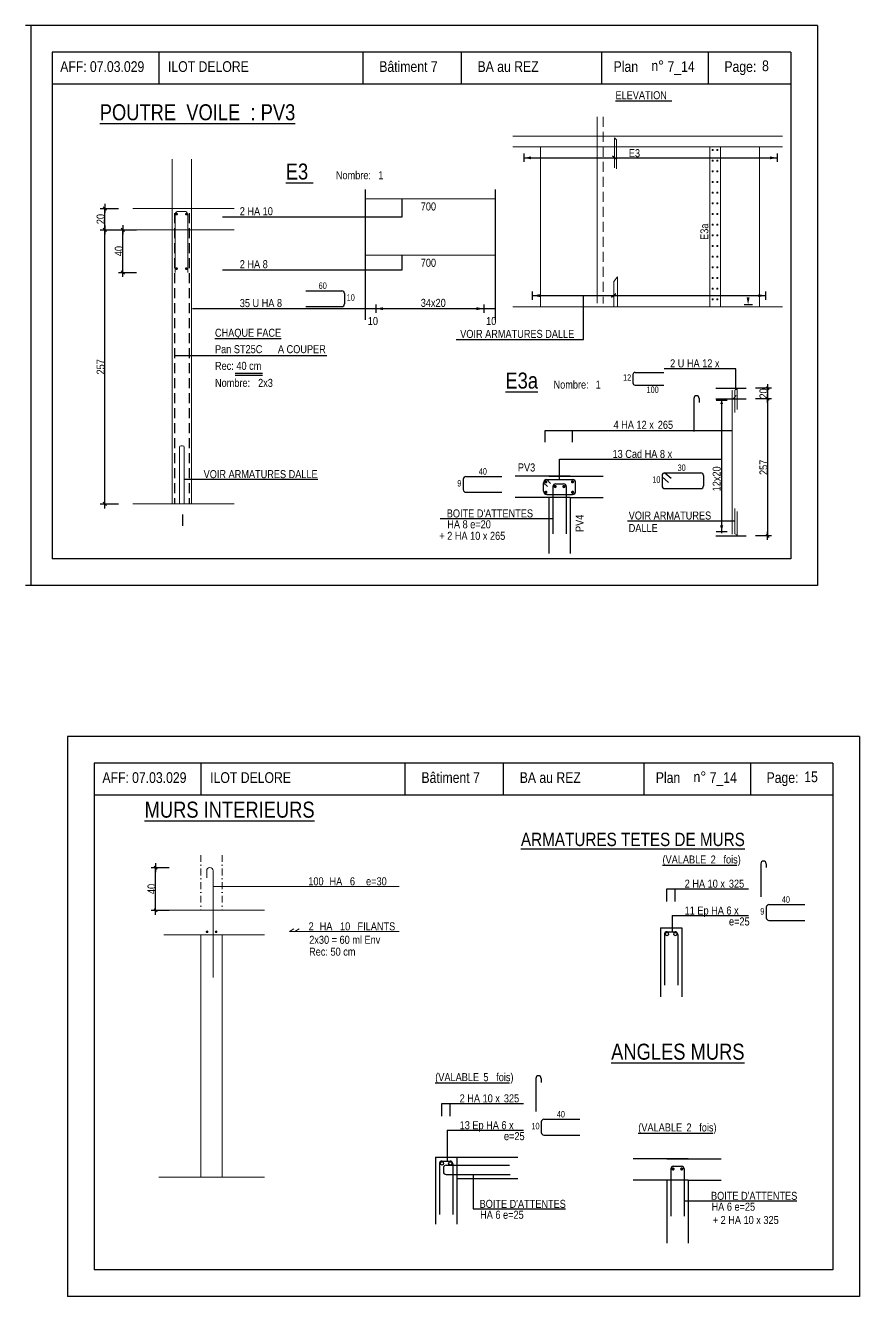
# Model space of a CAD drawing. Header units: metres. Extents: x -9927 to 45032, y -190416 to 12166.
# Drawn here: x 2079 to 3643, y -76417 to -74034 of the extents above; entities that cross this region are included whole.
import ezdxf
from ezdxf.enums import TextEntityAlignment as Align

# ---------------------------------------------------------------- set-up
doc = ezdxf.new("R2010")
doc.units = ezdxf.units.M
doc.header["$PDMODE"] = 65
doc.linetypes.add('CACHE2', pattern=[0.1875, 0.125, -0.0625])
doc.linetypes.add('TIRETPT2', pattern=[12.7, 6.35, -3.175, 0, -3.175])
for name, color, linetype in [('01_cote_gen', 4, 'Continuous'), ('01_fenetres', 171, 'Continuous'), ('01_linteaux', 3, 'Continuous'), ('01_murs_coup', 5, 'Continuous'), ('01_sem', 42, 'Continuous'), ('01_texte', 230, 'Continuous'), ('AA_COTES', 2, 'Continuous')]:
    doc.layers.add(name, color=color, linetype=linetype)
doc.styles.add('STYLE2', font='ARIALN.TTF')
doc.dimstyles.new('JB25', dxfattribs={"dimscale": 0.1, "dimtxt": 150, "dimasz": 17, "dimexe": 0.1, "dimexo": 0.1, "dimgap": 0.09, "dimtad": 1, "dimdec": 1, "dimlfac": 0.5, "dimdsep": 46, "dimtxsty": 'STYLE2', "dimblk1": 'BOND_G', "dimblk2": 'BOND_D', "dimsah": 1, "dimcen": 1.5, "dimdle": 0.01, "dimse1": 1, "dimse2": 1, "dimclrd": 4, "dimclre": 2, "dimclrt": 5, "dimadec": 0, "dimazin": 0, "dimtfac": 2.333333, "dimtdec": 1, "dimtix": 1, "dimtmove": 2, "dimatfit": 3, "dimldrblk": 'BOND_G', "dimfxl": 1, "dimtolj": 1, "dimtzin": 0, "dimarcsym": 0})
doc.dimstyles.new('JB50', dxfattribs={"dimscale": 0.1, "dimtxt": 150, "dimasz": 15, "dimexe": 0.1, "dimexo": 0.1, "dimgap": 0.09, "dimtad": 1, "dimdec": 1, "dimdsep": 46, "dimtxsty": 'STYLE2', "dimblk1": 'BOND_G', "dimblk2": 'BOND_D', "dimsah": 1, "dimcen": 1.5, "dimdle": 0.01, "dimse1": 1, "dimse2": 1, "dimclrd": 4, "dimclre": 2, "dimclrt": 6, "dimazin": 2, "dimtfac": 2.333333, "dimtdec": 1, "dimtix": 1, "dimtmove": 2, "dimatfit": 3, "dimldrblk": 'BOND_G', "dimfxl": 1, "dimtolj": 1, "dimtzin": 0, "dimarcsym": 0})

# ---------------------------------------------------------------- blocks, each defined once
blk = doc.blocks.new('BOND_G')
at = {"layer": 'AA_COTES', "color": 0}
for p, q in [((0, -5), (0, 15)), ((5, 0), (-5, 0)), ((1.8, 1.8), (-1.8, -1.8))]:
    blk.add_line(p, q, dxfattribs=at)
blk = doc.blocks.new('BOND_D')
at = {"layer": 'AA_COTES', "color": 0}
for p, q in [((5, 0), (-5, 0)), ((-1.8, -1.8), (1.8, 1.8)), ((0, 5), (0, -15))]:
    blk.add_line(p, q, dxfattribs=at)
blk = doc.blocks.new('*D723')
at = {"layer": '01_cote_gen', "color": 4, "linetype": 'Continuous', "lineweight": -2, "transparency": 16777216}
blk.add_line((2261.8, -74495.1), (2261.8, -74418.5), dxfattribs=at)
at = {"layer": 'DEFPOINTS', "color": 0, "linetype": 'Continuous', "lineweight": 0, "transparency": 16777216}
for p in [(2261.8, -74416.8), (2336.1, -74416.8), (2341.6, -74496.8)]:
    blk.add_point(p, dxfattribs=at)
at = {"layer": '01_cote_gen', "color": 4, "linetype": 'Continuous', "lineweight": -2, "transparency": 16777216, "xscale": 1.7, "yscale": 1.7, "zscale": 1.7}
for name, p, rotation in [('BOND_D', (2261.8, -74416.8), 90), ('BOND_G', (2261.8, -74496.8), 270)]:
    blk.add_blockref(name, p, dxfattribs=dict(at, rotation=rotation))
at = {"layer": '01_cote_gen', "color": 5, "linetype": 'Continuous', "lineweight": 0, "transparency": 16777216, "insert": (2254.1, -74456.8), "char_height": 15, "attachment_point": 5, "rotation": 90, "style": 'STYLE2'}
blk.add_mtext('\\A1;40', dxfattribs=at)
blk = doc.blocks.new('*D724')
at = {"layer": '01_cote_gen', "color": 4, "linetype": 'Continuous', "lineweight": -2, "transparency": 16777216}
blk.add_line((2227.7, -74929.1), (2227.7, -74418.5), dxfattribs=at)
at = {"layer": 'DEFPOINTS', "color": 0, "linetype": 'Continuous', "lineweight": 0, "transparency": 16777216}
for p in [(2227.7, -74416.8), (2287.3, -74416.8), (2280.2, -74930.8)]:
    blk.add_point(p, dxfattribs=at)
at = {"layer": '01_cote_gen', "color": 4, "linetype": 'Continuous', "lineweight": -2, "transparency": 16777216, "xscale": 1.7, "yscale": 1.7, "zscale": 1.7}
for name, p, rotation in [('BOND_D', (2227.7, -74416.8), 90), ('BOND_G', (2227.7, -74930.8), 270)]:
    blk.add_blockref(name, p, dxfattribs=dict(at, rotation=rotation))
at = {"layer": '01_cote_gen', "color": 5, "linetype": 'Continuous', "lineweight": 0, "transparency": 16777216, "insert": (2220, -74673.8), "char_height": 15, "attachment_point": 5, "rotation": 90, "style": 'STYLE2'}
blk.add_mtext('\\A1;257', dxfattribs=at)
blk = doc.blocks.new('*D725')
at = {"layer": '01_cote_gen', "color": 4, "linetype": 'Continuous', "lineweight": -2, "transparency": 16777216}
blk.add_line((2227.7, -74415.1), (2227.7, -74378.5), dxfattribs=at)
at = {"layer": 'DEFPOINTS', "color": 0, "linetype": 'Continuous', "lineweight": 0, "transparency": 16777216}
for p in [(2227.7, -74376.8), (2303.3, -74376.8), (2303.3, -74416.8)]:
    blk.add_point(p, dxfattribs=at)
at = {"layer": '01_cote_gen', "color": 4, "linetype": 'Continuous', "lineweight": -2, "transparency": 16777216, "xscale": 1.7, "yscale": 1.7, "zscale": 1.7}
for name, p, rotation in [('BOND_D', (2227.7, -74376.8), 90), ('BOND_G', (2227.7, -74416.8), 270)]:
    blk.add_blockref(name, p, dxfattribs=dict(at, rotation=rotation))
at = {"layer": '01_cote_gen', "color": 5, "linetype": 'Continuous', "lineweight": 0, "transparency": 16777216, "insert": (2220, -74396.8), "char_height": 15, "attachment_point": 5, "rotation": 90, "style": 'STYLE2'}
blk.add_mtext('\\A1;20', dxfattribs=at)
blk = doc.blocks.new('*D726')
at = {"layer": '01_cote_gen', "color": 4, "linetype": 'Continuous', "lineweight": -2, "transparency": 16777216}
blk.add_line((3470.5, -74715.2), (3470.5, -74732.2), dxfattribs=at)
at = {"layer": 'DEFPOINTS', "color": 0, "linetype": 'Continuous', "lineweight": 0, "transparency": 16777216}
for p in [(3451, -74713.7), (3451, -74733.7), (3470.5, -74733.7)]:
    blk.add_point(p, dxfattribs=at)
at = {"layer": '01_cote_gen', "color": 4, "linetype": 'Continuous', "lineweight": -2, "transparency": 16777216, "xscale": 1.5, "yscale": 1.5, "zscale": 1.5}
for name, p, rotation in [('BOND_G', (3470.5, -74713.7), 90), ('BOND_D', (3470.5, -74733.7), 270)]:
    blk.add_blockref(name, p, dxfattribs=dict(at, rotation=rotation))
at = {"layer": '01_cote_gen', "color": 6, "linetype": 'Continuous', "lineweight": 0, "transparency": 16777216, "insert": (3462.9, -74723.7), "char_height": 15, "attachment_point": 5, "rotation": 90, "style": 'STYLE2'}
blk.add_mtext('\\A1;20', dxfattribs=at)
blk = doc.blocks.new('*D727')
at = {"layer": '01_cote_gen', "color": 4, "linetype": 'Continuous', "lineweight": -2, "transparency": 16777216}
blk.add_line((3470.5, -74735.2), (3470.5, -74989.2), dxfattribs=at)
at = {"layer": 'DEFPOINTS', "color": 0, "linetype": 'Continuous', "lineweight": 0, "transparency": 16777216}
for p in [(3445.9, -74733.7), (3445.9, -74990.7), (3470.5, -74990.7)]:
    blk.add_point(p, dxfattribs=at)
at = {"layer": '01_cote_gen', "color": 4, "linetype": 'Continuous', "lineweight": -2, "transparency": 16777216, "xscale": 1.5, "yscale": 1.5, "zscale": 1.5}
for name, p, rotation in [('BOND_G', (3470.5, -74733.7), 90), ('BOND_D', (3470.5, -74990.7), 270)]:
    blk.add_blockref(name, p, dxfattribs=dict(at, rotation=rotation))
at = {"layer": '01_cote_gen', "color": 6, "linetype": 'Continuous', "lineweight": 0, "transparency": 16777216, "insert": (3462.9, -74862.2), "char_height": 15, "attachment_point": 5, "rotation": 90, "style": 'STYLE2'}
blk.add_mtext('\\A1;257', dxfattribs=at)
blk = doc.blocks.new('*D746')
at = {"layer": '01_cote_gen', "color": 4, "linetype": 'Continuous', "lineweight": -2, "transparency": 16777216}
blk.add_line((2323.1, -75690.8), (2323.1, -75614.2), dxfattribs=at)
at = {"layer": 'DEFPOINTS', "color": 0, "linetype": 'Continuous', "lineweight": 0, "transparency": 16777216}
for p in [(2323.1, -75612.5), (2424.8, -75612.5), (2376.6, -75692.5)]:
    blk.add_point(p, dxfattribs=at)
at = {"layer": '01_cote_gen', "color": 4, "linetype": 'Continuous', "lineweight": -2, "transparency": 16777216, "xscale": 1.7, "yscale": 1.7, "zscale": 1.7}
for name, p, rotation in [('BOND_D', (2323.1, -75612.5), 90), ('BOND_G', (2323.1, -75692.5), 270)]:
    blk.add_blockref(name, p, dxfattribs=dict(at, rotation=rotation))
at = {"layer": '01_cote_gen', "color": 5, "linetype": 'Continuous', "lineweight": 0, "transparency": 16777216, "insert": (2315.4, -75652.5), "char_height": 15, "attachment_point": 5, "rotation": 90, "style": 'STYLE2'}
blk.add_mtext('\\A1;40', dxfattribs=at)

msp = doc.modelspace()

# ---------------------------------------------------------------- linework, layer by layer
at = {"layer": '01_cote_gen', "color": 5, "linetype": 'Continuous', "lineweight": 0}
msp.add_line((3151.01, -74204.81), (3151.01, -74554.6), dxfattribs=at)
at = {"layer": '01_cote_gen', "color": 5, "linetype": 'CACHE2', "lineweight": 0, "ltscale": 150}
msp.add_line((3162.16, -74204.81), (3162.16, -74555.09), dxfattribs=at)
at = {"layer": '01_fenetres', "ltscale": 30}
for p, q in [((2128.9, -74083.77), (2128.9, -75033.77)), ((3513.9, -74083.77), (2128.9, -74083.77)), ((2328.9, -74083.77), (2328.9, -74143.77)), ((2711.4, -74083.77), (2711.4, -74143.77)), ((2895.66, -74083.77), (2895.66, -74143.77)), ((3159.77, -74143.77), (3159.77, -74083.77)), ((3359.77, -74143.77), (3359.77, -74083.77)), ((3513.9, -74083.77), (3513.9, -75033.77)), ((3513.9, -74143.77), (2128.9, -74143.77)), ((3513.9, -75033.77), (2128.9, -75033.77)), ((2207.99, -75416.56), (2207.99, -76366.56)), ((2207.99, -75416.56), (2207.99, -76366.56)), ((2207.99, -75416.56), (2207.99, -76366.56)), ((3592.99, -75416.56), (2207.99, -75416.56)), ((2407.99, -75416.56), (2407.99, -75476.56)), ((2790.49, -75416.56), (2790.49, -75476.56)), ((2974.75, -75416.56), (2974.75, -75476.56)), ((3238.86, -75476.56), (3238.86, -75416.56)), ((3438.86, -75476.56), (3438.86, -75416.56)), ((3592.99, -75416.56), (3592.99, -76366.56)), ((3592.99, -75476.56), (2207.99, -75476.56)), ((3592.99, -76366.56), (2207.99, -76366.56))]:
    msp.add_line(p, q, dxfattribs=at)
at = {"layer": '01_linteaux', "linetype": 'Continuous'}
for p, q in [((2604.68, -74531.21), (2672.26, -74531.21)), ((2677.26, -74536.21), (2677.26, -74555.82)), ((2604.68, -74560.82), (2672.26, -74560.82)), ((3217.99, -74688.15), (3217.99, -74703.84)), ((3221.99, -74684.15), (3276.05, -74684.15)), ((3221.99, -74707.84), (3276.05, -74707.84)), ((3100.63, -74878.98), (2997.2, -74878.98)), ((3056.63, -74884.98), (3104.63, -74884.98)), ((3056.63, -74884.98), (3063.69, -74892.24)), ((3060.63, -74878.98), (3162.35, -74878.98)), ((3272.74, -74877.41), (3272.74, -74897.02)), ((3272.74, -74880.02), (3284.98, -74890.34)), ((3277.74, -74872.41), (3345.32, -74872.41)), ((3277.74, -74872.41), (3289.98, -74882.73)), ((3350.32, -74877.41), (3350.32, -74897.02)), ((3050.63, -74906.98), (3050.63, -74890.98)), ((3050.63, -74890.98), (3057.69, -74898.24)), ((3056.63, -74912.98), (3104.63, -74912.98)), ((3068.13, -74898.16), (3068.13, -74986.48)), ((3073.13, -74893.16), (3088.13, -74893.16)), ((3093.13, -74898.16), (3093.13, -74986.48)), ((3110.63, -74906.98), (3110.63, -74890.98)), ((3277.74, -74902.02), (3345.32, -74902.02)), ((3100.63, -74918.98), (2997.2, -74918.98)), ((3060.63, -74918.98), (3060.63, -75023.75)), ((3100.63, -74918.98), (3100.63, -75023.75)), ((3100.63, -74918.98), (3162.35, -74918.98)), ((3035.99, -76007.56), (3035.99, -76069.73)), ((3045.99, -76007.56), (3045.99, -76014.97)), ((3046.1, -76089.28), (3046.1, -76108.89)), ((3051.1, -76084.28), (3118.69, -76084.28)), ((3051.1, -76113.89), (3118.69, -76113.89)), ((2847.66, -76155.13), (2847.66, -76280.83)), ((2847.66, -76155.13), (3002.09, -76155.13)), ((2855.16, -76167.63), (2855.16, -76262.63)), ((2860.16, -76162.63), (2875.16, -76162.63)), ((2862.66, -76175.39), (2862.66, -76182.63)), ((2867.66, -76170.39), (2986.72, -76170.39)), ((2880.16, -76167.63), (2880.16, -76262.63)), ((2887.66, -76155.13), (2887.66, -76280.83)), ((3321.6, -76158.17), (3218.17, -76158.17)), ((3281.6, -76158.17), (3383.33, -76158.17)), ((3289.1, -76177.34), (3289.1, -76265.67)), ((3294.1, -76172.34), (3309.1, -76172.34)), ((3314.1, -76177.34), (3314.1, -76265.67)), ((2867.66, -76187.63), (2987.66, -76187.63)), ((2887.66, -76195.13), (3002.09, -76195.13)), ((3321.6, -76198.17), (3218.17, -76198.17)), ((3281.6, -76198.17), (3281.6, -76316.73)), ((3321.6, -76198.17), (3321.6, -76316.73)), ((3321.6, -76198.17), (3383.33, -76198.17))]:
    msp.add_line(p, q, dxfattribs=at)
at = {"layer": '01_linteaux', "linetype": 'Continuous', "const_width": 3, "flags": 128}
for points in [[(3053.31, -74889.27, 1), (3056.31, -74889.27, 1)], [(3103.35, -74889.27, 1), (3106.35, -74889.27, 1)], [(3053.31, -74908.92, 1), (3056.31, -74908.92, 1)], [(3070.67, -74898.2, 1), (3073.67, -74898.2, 1)], [(3087.01, -74898.2, 1), (3090.01, -74898.2, 1)], [(3103.35, -74908.92, 1), (3106.35, -74908.92, 1)], [(3291.65, -76177.38, 1), (3294.65, -76177.38, 1)], [(3307.99, -76177.38, 1), (3310.99, -76177.38, 1)]]:
    msp.add_lwpolyline(points, format="xyb", close=True, dxfattribs=at)
at = {"layer": '01_linteaux', "linetype": 'Continuous'}
for centre in [(2859.82, -76166.95), (2875.49, -76166.95)]:
    msp.add_circle(centre, 3, dxfattribs=at)
for centre, radius, start, end in [((2672.26, -74536.21), 5, 0, 90), ((2672.26, -74555.82), 5, 270, 0), ((3221.99, -74688.15), 4, 90, 180), ((3221.99, -74703.84), 4, 180, 270), ((3056.63, -74890.98), 6, 90, 180), ((3104.63, -74890.98), 6, 0, 90), ((3277.74, -74877.41), 5, 90, 180), ((3345.32, -74877.41), 5, 0, 90), ((3056.63, -74906.98), 6, 180, 270), ((3073.13, -74898.16), 5, 90, 180), ((3088.13, -74898.16), 5, 0, 90), ((3104.63, -74906.98), 6, 270, 0), ((3277.74, -74897.02), 5, 180, 270), ((3345.32, -74897.02), 5, 270, 0), ((3040.99, -76007.56), 5, 90, 180), ((3040.99, -76007.56), 5, 0, 90), ((3051.1, -76089.28), 5, 90, 180), ((3051.1, -76108.89), 5, 180, 270), ((2860.16, -76167.63), 5, 90, 180), ((2867.66, -76175.39), 5, 90, 180), ((2875.16, -76167.63), 5, 0, 90), ((3294.1, -76177.34), 5, 90, 180), ((3309.1, -76177.34), 5, 0, 90), ((2867.66, -76182.63), 5, 180, 270)]:
    msp.add_arc(centre, radius, start, end, dxfattribs=at)
at = {"layer": '01_murs_coup', "ltscale": 3}
for p, q in [((3373.48, -74713.72), (3430.4, -74713.72)), ((3373.48, -74733.72), (3430.4, -74733.72)), ((3373.48, -74990.72), (3430.4, -74990.72))]:
    msp.add_line(p, q, dxfattribs=at)
at = {"layer": '01_sem', "color": 2, "lineweight": 0, "ltscale": 7}
for p, q in [((2992.61, -74241.16), (3498.56, -74241.16)), ((3183.62, -74244.24), (3183.62, -74300.9)), ((3183.62, -74244.24), (3187.15, -74248.47)), ((2992.61, -74261.16), (3498.56, -74261.16)), ((3044.51, -74261.16), (3044.51, -74561.16)), ((3187.15, -74248.47), (3187.15, -74302.4)), ((3362, -74261.16), (3362, -74561.16)), ((3382.36, -74261.16), (3382.36, -74561.16)), ((3455.4, -74261.16), (3455.4, -74561.16)), ((2354.23, -74284.59), (2354.23, -74930.76)), ((2390.23, -74284.59), (2390.23, -74930.76)), ((2716.11, -74359.14), (2959.59, -74359.14)), ((2280.18, -74376.76), (2470.17, -74376.76)), ((2359.51, -74388.37), (2359.51, -74496.76)), ((2377.51, -74382.37), (2365.51, -74382.37)), ((2383.51, -74388.37), (2383.51, -74496.76)), ((2280.18, -74416.76), (2470.17, -74416.76)), ((2716.11, -74464.72), (2959.59, -74464.72)), ((3181.95, -74513.66), (3189.23, -74504.95)), ((3189.23, -74561.16), (3189.23, -74504.95)), ((3181.95, -74560.71), (3181.95, -74513.66)), ((2992.61, -74561.16), (3498.56, -74561.16)), ((3404.13, -74717.37), (3404.13, -74987.23)), ((3409, -74717.61), (3413.32, -74715.45)), ((3409, -74717.61), (3409, -74759.6)), ((3413.32, -74715.45), (3413.32, -74753.76)), ((2367.69, -74930.76), (2367.69, -74824.55)), ((2370.69, -74821.55), (2373.52, -74821.55)), ((2376.52, -74930.76), (2376.52, -74824.55)), ((2280.18, -74930.76), (2470.17, -74930.76)), ((2296.81, -74930.76), (2449.11, -74930.76)), ((3409, -74986.99), (3409, -74939.01)), ((3413.32, -74989.16), (3413.32, -74944.84)), ((3409, -74986.99), (3413.32, -74989.16)), ((2418.76, -75618.53), (2418.76, -75631.61)), ((2430.76, -75618.53), (2430.76, -75818.53)), ((2430.76, -75648.11), (2779.85, -75648.11)), ((2527.27, -75692.53), (2338.18, -75692.53)), ((2527.27, -75738.53), (2338.18, -75738.53)), ((2408.09, -75738.53), (2408.09, -76192.53)), ((2448.09, -75738.53), (2448.09, -76192.53)), ((2574.15, -75732.51), (2582.06, -75726.91)), ((2574.15, -75732.51), (2779.85, -75732.51)), ((2584.18, -75732.51), (2592.09, -75726.91)), ((2328.91, -76192.53), (2408.09, -76192.53)), ((2527.27, -76192.53), (2408.09, -76192.53))]:
    msp.add_line(p, q, dxfattribs=at)
at = {"layer": '01_sem', "color": 2, "linetype": 'TIRETPT2', "lineweight": 0, "ltscale": 2}
for p, q in [((2408.09, -75588.87), (2408.09, -75692.53)), ((2448.09, -75588.87), (2448.09, -75692.53))]:
    msp.add_line(p, q, dxfattribs=at)
at = {"layer": '01_sem', "color": 2, "lineweight": 0, "ltscale": 7, "flags": 128}
for points, const_width in [([(3366.39, -74267.24, 1), (3368.39, -74267.24, 1)], 2), ([(3375.19, -74267.24, 1), (3377.19, -74267.24, 1)], 2), ([(3366.39, -74287.24, 1), (3368.39, -74287.24, 1)], 2), ([(3375.19, -74287.24, 1), (3377.19, -74287.24, 1)], 2), ([(3366.39, -74307.24, 1), (3368.39, -74307.24, 1)], 2), ([(3375.19, -74307.24, 1), (3377.19, -74307.24, 1)], 2), ([(3366.39, -74327.24, 1), (3368.39, -74327.24, 1)], 2), ([(3375.19, -74327.24, 1), (3377.19, -74327.24, 1)], 2), ([(3366.39, -74347.24, 1), (3368.39, -74347.24, 1)], 2), ([(3366.39, -74367.24, 1), (3368.39, -74367.24, 1)], 2), ([(3375.19, -74347.24, 1), (3377.19, -74347.24, 1)], 2), ([(3375.19, -74367.24, 1), (3377.19, -74367.24, 1)], 2), ([(2362.34, -74386.25, -1), (2362.34, -74388.75, -1)], 2.5), ([(2380.68, -74386.25, 1), (2380.68, -74388.75, 1)], 2.5), ([(3366.39, -74387.24, 1), (3368.39, -74387.24, 1)], 2), ([(3375.19, -74387.24, 1), (3377.19, -74387.24, 1)], 2), ([(3366.39, -74407.24, 1), (3368.39, -74407.24, 1)], 2), ([(3375.19, -74407.24, 1), (3377.19, -74407.24, 1)], 2), ([(3366.39, -74427.24, 1), (3368.39, -74427.24, 1)], 2), ([(3375.19, -74427.24, 1), (3377.19, -74427.24, 1)], 2), ([(3366.39, -74447.24, 1), (3368.39, -74447.24, 1)], 2), ([(3375.19, -74447.24, 1), (3377.19, -74447.24, 1)], 2), ([(3366.39, -74467.24, 1), (3368.39, -74467.24, 1)], 2), ([(3366.39, -74467.24, 1), (3368.39, -74467.24, 1)], 2), ([(3366.39, -74487.24, 1), (3368.39, -74487.24, 1)], 2), ([(3375.19, -74467.24, 1), (3377.19, -74467.24, 1)], 2), ([(3375.19, -74467.24, 1), (3377.19, -74467.24, 1)], 2), ([(3375.19, -74487.24, 1), (3377.19, -74487.24, 1)], 2), ([(2362.34, -74488.53, -1), (2362.34, -74491.03, -1)], 2.5), ([(2380.68, -74488.53, 1), (2380.68, -74491.03, 1)], 2.5), ([(3366.39, -74507.24, 1), (3368.39, -74507.24, 1)], 2), ([(3375.19, -74507.24, 1), (3377.19, -74507.24, 1)], 2), ([(3366.39, -74527.24, 1), (3368.39, -74527.24, 1)], 2), ([(3375.19, -74527.24, 1), (3377.19, -74527.24, 1)], 2), ([(3366.39, -74547.24, 1), (3368.39, -74547.24, 1)], 2), ([(3375.19, -74547.24, 1), (3377.19, -74547.24, 1)], 2), ([(2418.29, -75732.82, 1), (2420.79, -75732.82, 1)], 2.5), ([(2435.31, -75732.82, 1), (2437.81, -75732.82, 1)], 2.5)]:
    msp.add_lwpolyline(points, format="xyb", close=True, dxfattribs=dict(at, const_width=const_width))
at = {"layer": '01_sem', "color": 2, "lineweight": 0, "ltscale": 7}
for centre, radius, start, end in [((2365.51, -74388.37), 6, 90, 180), ((2377.51, -74388.37), 6, 0, 90), ((2370.69, -74824.55), 3, 90, 180), ((2373.52, -74824.55), 3, 0, 90), ((2424.76, -75618.53), 6, 90, 180), ((2424.76, -75618.53), 6, 0, 90)]:
    msp.add_arc(centre, radius, start, end, dxfattribs=at)
at = {"layer": '01_texte', "ltscale": 30}
for p, q in [((3563.9, -74033.77), (2078.9, -74033.77)), ((2089.31, -74033.77), (2089.31, -75083.77)), ((3563.9, -74033.77), (3563.9, -75083.77)), ((3013.25, -74274), (3013.25, -74289.64)), ((3013.25, -74282.06), (3488.56, -74282.06)), ((3187.75, -74285.37), (3179.48, -74278.75)), ((3488.56, -74274), (3488.56, -74289.64)), ((2716.11, -74341.19), (2716.11, -74585.82)), ((2959.59, -74341.19), (2959.59, -74585.82)), ((2785.12, -74392.54), (2785.12, -74359.14)), ((2448.7, -74392.54), (2785.12, -74392.54)), ((2785.12, -74491.82), (2785.12, -74464.72)), ((2448.7, -74491.82), (2785.12, -74491.82)), ((3029.89, -74548.31), (3029.89, -74532.67)), ((3466.94, -74548.31), (3466.94, -74532.67)), ((2735.82, -74556.62), (2735.82, -74572.26)), ((2938.5, -74556.62), (2938.5, -74572.26)), ((3029.89, -74540.25), (3466.94, -74540.25)), ((3125.44, -74622.56), (3125.44, -74540.25)), ((3186.09, -74536.94), (3177.82, -74543.56)), ((3442.01, -74557.29), (3426.37, -74557.29)), ((2392.28, -74564.68), (2959.59, -74564.68)), ((2886.63, -74622.56), (3125.44, -74622.56)), ((3374.3, -74736.12), (3394.46, -74736.12)), ((3384.38, -74736.12), (3384.38, -74985.67)), ((3053.56, -74815.14), (3053.56, -74792.96)), ((3053.56, -74792.96), (3404.13, -74792.96)), ((3104.7, -74815.14), (3104.7, -74792.96)), ((3080.63, -74884.98), (3080.63, -74846.55)), ((3080.63, -74846.55), (3384.38, -74846.55)), ((2627.38, -74884.88), (2376.52, -74884.88)), ((2373.52, -74950.82), (2373.52, -74972.05)), ((3374.3, -74982.23), (3394.46, -74982.23)), ((3563.9, -75083.77), (2078.9, -75083.77)), ((2157.99, -75366.56), (2157.99, -76416.56)), ((3642.99, -75366.56), (2157.99, -75366.56)), ((3642.99, -75366.56), (3642.99, -76416.56)), ((3642.99, -76416.56), (2157.99, -76416.56))]:
    msp.add_line(p, q, dxfattribs=at)
at = {"layer": '01_texte', "linetype": 'CACHE2', "ltscale": 150}
for p, q in [((2358.23, -74385.74), (2358.23, -74930.76)), ((2386.23, -74385.74), (2386.23, -74930.76))]:
    msp.add_line(p, q, dxfattribs=at)
at = {"layer": '01_texte'}
for p, q in [((2358.23, -74652.26), (2644.25, -74652.26)), ((2523.7, -74686.44), (2471.95, -74686.44)), ((2523.7, -74689.75), (2471.95, -74689.75)), ((3411.16, -74677.75), (3276.56, -74677.75)), ((3411.16, -74716.53), (3411.16, -74677.75)), ((3332.18, -74732.96), (3332.18, -74795.13)), ((3342.18, -74732.96), (3342.18, -74740.37)), ((3411.76, -74727.29), (3406.24, -74733.91)), ((2899.82, -74884.34), (2899.82, -74903.95)), ((2904.82, -74879.34), (2972.41, -74879.34)), ((2904.82, -74908.95), (2972.41, -74908.95)), ((2856.66, -74958.04), (3068.13, -74958.04)), ((3409, -74963), (3207.98, -74963)), ((3457.91, -75605.11), (3457.91, -75667.29)), ((3467.91, -75605.11), (3467.91, -75612.53)), ((3281.86, -75676.18), (3281.86, -75652.13)), ((3281.86, -75652.13), (3434.83, -75652.13)), ((3297.27, -75676.18), (3297.27, -75652.13)), ((3468.02, -75686.84), (3468.02, -75706.45)), ((3473.02, -75681.84), (3540.6, -75681.84)), ((3291.45, -75702.44), (3434.83, -75702.44)), ((3291.45, -75702.44), (3291.45, -75732.72)), ((3473.02, -75711.45), (3540.6, -75711.45)), ((3269.57, -75725.22), (3269.57, -75854.74)), ((3269.57, -75725.22), (3309.57, -75725.22)), ((3277.07, -75737.72), (3277.07, -75832.72)), ((3282.07, -75732.72), (3297.07, -75732.72)), ((3302.07, -75737.72), (3302.07, -75832.72)), ((3309.57, -75725.22), (3309.57, -75854.74)), ((2859.94, -76078.62), (2859.94, -76054.57)), ((2859.94, -76054.57), (3012.91, -76054.57)), ((2875.35, -76078.62), (2875.35, -76054.57)), ((2869.53, -76104.88), (3012.91, -76104.88)), ((2869.53, -76104.88), (2869.53, -76162.63)), ((2918.38, -76187.63), (2918.38, -76252.32)), ((3314.1, -76237.23), (3525.42, -76237.23)), ((2918.38, -76252.32), (3091.48, -76252.32))]:
    msp.add_line(p, q, dxfattribs=at)
for centre in [(3281.74, -75737.04), (3297.41, -75737.04)]:
    msp.add_circle(centre, 3, dxfattribs=at)
for centre, start, end in [((3337.18, -74732.96), 90, 180), ((3337.18, -74732.96), 0, 90), ((2904.82, -74884.34), 90, 180), ((2904.82, -74903.95), 180, 270), ((3462.91, -75605.11), 90, 180), ((3462.91, -75605.11), 0, 90), ((3473.02, -75686.84), 90, 180), ((3473.02, -75706.45), 180, 270), ((3282.07, -75737.72), 90, 180), ((3297.07, -75737.72), 0, 90)]:
    msp.add_arc(centre, 5, start, end, dxfattribs=at)
at = {"layer": '01_texte', "ltscale": 30}
for points in [[(3013.25, -74282.06), (3027.08, -74279.31), (3027.08, -74282.06)], [(3013.25, -74282.06), (3027.08, -74284.82), (3027.08, -74282.06)], [(3488.56, -74282.06), (3474.74, -74279.31), (3474.74, -74282.06)], [(3488.56, -74282.06), (3474.74, -74284.82), (3474.74, -74282.06)], [(3029.89, -74540.25), (3043.71, -74537.5), (3043.71, -74540.25)], [(3029.89, -74540.25), (3043.71, -74543.01), (3043.71, -74540.25)], [(3433.95, -74557.29), (3431.2, -74543.47), (3433.95, -74543.47)], [(3433.95, -74557.29), (3436.71, -74543.47), (3433.95, -74543.47)], [(3466.94, -74540.25), (3453.12, -74537.5), (3453.12, -74540.25)], [(3466.94, -74540.25), (3453.12, -74543.01), (3453.12, -74540.25)], [(2735.82, -74564.68), (2749.64, -74561.92), (2749.64, -74564.68)], [(2735.82, -74564.68), (2749.64, -74567.43), (2749.64, -74564.68)], [(2938.5, -74564.68), (2924.67, -74561.92), (2924.67, -74564.68)], [(2938.5, -74564.68), (2924.67, -74567.43), (2924.67, -74564.68)], [(3384.38, -74736.12), (3381.43, -74743.66), (3384.38, -74743.66)], [(3384.38, -74736.12), (3387.33, -74743.66), (3384.38, -74743.66)], [(3384.38, -74982.23), (3381.43, -74970.7), (3384.38, -74970.7)], [(3384.38, -74982.23), (3387.33, -74970.7), (3384.38, -74970.7)]]:
    msp.add_solid(points, dxfattribs=at)

# ---------------------------------------------------------------- texts
at = {"layer": '01_texte', "style": 'STYLE2'}
for s, height, p in [('AFF:', 20, (2144.2, -74120.92)), ('07.03.029', 20, (2199.86, -74120.92)), ('ILOT DELORE', 20, (2346.24, -74120.92)), ('Bâtiment 7', 20, (2742.34, -74120.92)), ('BA au REZ', 20, (2926.61, -74120.92)), ('Plan', 20, (3181.81, -74120.92)), ('n%%D', 20, (3252.5, -74119.48)), ('7_14', 20, (3282.84, -74120.92)), ('Page:', 20, (3389.48, -74120.92)), ('8', 20, (3460.17, -74119.48)), ('%%UELEVATION  ', 15, (3185.27, -74172.13)), ('E3', 15, (3210.37, -74280.71)), ('%%UE3 ', 30, (2567.04, -74322.68)), ('Nombre:', 15, (2661, -74322.05)), ('1', 15, (2740.63, -74322.05)), ('700', 15, (2820.2, -74380.58)), ('2 HA 10', 15, (2480.83, -74389.59)), ('2 HA 8', 15, (2480.83, -74488.87)), ('700', 15, (2820.2, -74486.17)), ('60', 12, (2628.74, -74527.66)), ('35 U HA 8', 15, (2480.83, -74561.72)), ('10', 12, (2681.25, -74549.86)), ('34x20', 15, (2820.2, -74561.38)), ('10', 15, (2720.88, -74595.33)), ('10', 15, (2942.74, -74595.33)), ('%%UCHAQUE FACE', 15, (2434.36, -74617.35)), ('VOIR ARMATURES DALLE', 15, (2894.13, -74619.51)), ('Pan ST25C', 15, (2434.36, -74648.14)), ('A COUPER', 15, (2552.39, -74648.14)), ('Rec: 40 cm', 15, (2434.36, -74679.42)), ('2 U HA 12 x', 15, (3287.74, -74674.72)), ('Nombre:', 15, (2434.36, -74711.33)), ('2x3', 15, (2515.22, -74711.33)), ('%%UE3a', 30, (2978.86, -74714.49)), ('Nombre:', 15, (3069.13, -74714.61)), ('1', 15, (3148.11, -74714.61)), ('12', 12, (3199.53, -74699.84)), ('100', 12, (3243.45, -74722.65)), ('4 HA 12 x', 15, (3181.71, -74789.92)), ('265', 15, (3264.61, -74789.92)), ('13 Cad HA 8 x', 15, (3179.81, -74844.52)), ('40', 12, (2928.88, -74875.79)), ('PV3', 15, (3002.27, -74869.84)), ('30', 12, (3301.79, -74868.86)), ('VOIR ARMATURES DALLE', 15, (2413.06, -74882.37)), ('9', 12, (2888.65, -74898)), ('10', 12, (3254.28, -74891.07)), ('VOIR ARMATURES', 15, (3210.1, -74959.96)), ('DALLE', 15, (3210.1, -74983.43)), ('AFF:', 20, (2223.29, -75453.71)), ('07.03.029', 20, (2278.95, -75453.71)), ('ILOT DELORE', 20, (2425.34, -75453.71)), ('Bâtiment 7', 20, (2821.44, -75453.71)), ('BA au REZ', 20, (3005.7, -75453.71)), ('Plan', 20, (3260.9, -75453.71)), ('n%%D', 20, (3331.59, -75452.27)), ('7_14', 20, (3361.93, -75453.71)), ('Page:', 20, (3468.57, -75453.71)), ('15', 20, (3539.26, -75452.27)), ('%%UMURS INTERIEURS', 30, (2302.38, -75518.83)), ('%%UARMATURES TETES DE MURS', 25, (3007.96, -75572.06)), ('%%U(VALABLE            ', 15, (3273.51, -75604.75)), ('2', 15, (3363.8, -75604.75)), ('fois)', 15, (3387.76, -75604.75)), ('HA', 15, (2649.16, -75645.65)), ('6', 15, (2687.33, -75645.65)), ('2 HA 10 x', 15, (3315.01, -75650.11)), ('325', 15, (3397.91, -75650.11)), ('40', 12, (3497.08, -75678.29)), ('11 Ep HA 6 x', 15, (3315.01, -75700.41)), ('9', 12, (3456.85, -75700.5)), ('HA', 15, (2630.68, -75730.06)), ('10', 15, (2668.85, -75730.06)), ('e=25', 15, (3398.08, -75720.89)), ('%%UANGLES MURS', 30, (3177.12, -75972.51)), ('%%U(VALABLE            ', 15, (2847.37, -76012.77)), ('5', 15, (2937.65, -76012.77)), ('fois)', 15, (2961.62, -76012.77)), ('2 HA 10 x', 15, (2893.1, -76052.55)), ('325', 15, (2976, -76052.55)), ('40', 12, (3075.16, -76080.73)), ('13 Ep HA 6 x', 15, (2893.1, -76102.86)), ('10', 12, (3027.65, -76102.94)), ('%%U(VALABLE            ', 15, (3228.11, -76107.01)), ('2', 15, (3318.39, -76107.01)), ('fois)', 15, (3342.36, -76107.01)), ('e=25', 15, (2976.16, -76123.34))]:
    msp.add_text(s, height=height, dxfattribs=at).set_placement(p)
msp.add_text('%%UPOUTRE  VOILE  : PV3', height=30, dxfattribs=at).set_placement((2401.58, -74196.53), align=Align.MIDDLE)
for s, p in [('E3a', (3359.44, -74435.8)), ('12x20', (3382.44, -74907.18)), ('PV4', (3125.33, -74983.29))]:
    msp.add_text(s, height=15, rotation=90, dxfattribs=at).set_placement(p)
for s, p in [("BOITE D'ATTENTES", (3030.68, -74956.02)), ('HA 8 e=20', (2951.61, -74976.42)), ('+ 2 HA 10 x 265', (2978.63, -74997.99)), ('100', (2637.96, -75645.65)), ('2', (2619.48, -75730.06)), ('2x30 = 60 ml Env ', (2749.1, -75755.24)), ('Rec: 50 cm', (2697.74, -75777.53)), ("BOITE D'ATTENTES", (3526.19, -76235.2)), ("BOITE D'ATTENTES", (3092.24, -76250.29)), ('HA 6 e=25', (3447.13, -76255.6)), ('HA 6 e=25', (3013.18, -76270.69)), ('+ 2 HA 10 x 325', (3491.33, -76280.53))]:
    msp.add_text(s, height=15, dxfattribs=at).set_placement(p, align=Align.RIGHT)
for s, p in [('e=30', (2736.99, -75645.65)), ('FILANTS', (2736.99, -75730.06))]:
    msp.add_text(s, height=15, dxfattribs=at).set_placement(p, align=Align.CENTER)

# ---------------------------------------------------------------- dimensions: what is measured, and where the dimension line sits
at = {"layer": '01_cote_gen', "linetype": 'Continuous', "lineweight": 0}
for base, p1, p2, dimstyle, picture, middle in [((2227.7, -74376.76), (2303.29, -74416.76), (2303.29, -74376.76), 'JB25', '*D725', (2220.03, -74396.76)), ((2227.7, -74416.76), (2280.18, -74930.76), (2287.3, -74416.76), 'JB25', '*D724', (2220.03, -74673.76)), ((2261.8, -74416.76), (2341.6, -74496.76), (2336.09, -74416.76), 'JB25', '*D723', (2254.13, -74456.76)), ((3470.52, -74733.72), (3450.98, -74713.72), (3450.98, -74733.72), 'JB50', '*D726', (3462.85, -74723.72)), ((3470.52, -74990.72), (3445.86, -74733.72), (3445.86, -74990.72), 'JB50', '*D727', (3462.85, -74862.22)), ((2323.11, -75612.53), (2376.59, -75692.53), (2424.76, -75612.53), 'JB25', '*D746', (2315.44, -75652.53))]:
    dim = msp.add_linear_dim(base=base, p1=p1, p2=p2, angle=90, dimstyle=dimstyle, dxfattribs=at)
    dim.commit()
    dim.dimension.update_dxf_attribs({"geometry": picture, "text_midpoint": middle})

doc.saveas('drawing.dxf')
